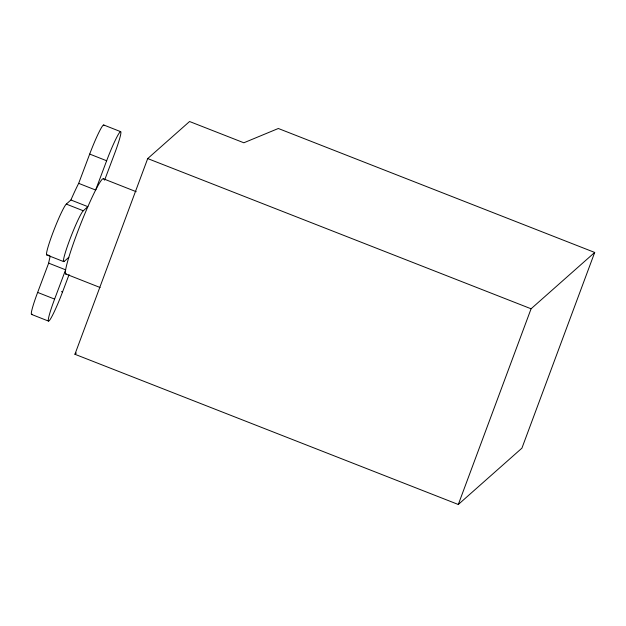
<?xml version="1.0" encoding="UTF-8"?>
<svg xmlns="http://www.w3.org/2000/svg" width="626" height="626" viewBox="0 0 626 626"><rect width="100%" height="100%" fill="white"/><g stroke="black" fill="none" stroke-linecap="round" stroke-linejoin="round"><path stroke-width="0.94" d="M74.924 354.277L147.705 158.574L189.561 121.514L243.843 142.783L278.327 128.494L594.7 252.45L521.92 448.153L458.302 504.486L74.924 354.277L76.364 353.001M458.302 504.486L531.083 308.782L594.7 252.45M32.09 314.182A27.45 2.426 -68.5 0 1 37.646 292.42L48.664 263.139A51.246 4.523 -68.5 0 1 50.268 256.144M47.279 254.704A27.45 2.426 -68.5 0 1 52.834 232.95A27.45 2.426 -68.5 0 1 66.317 204.092L70.902 199.984A51.246 4.523 -68.5 0 1 78.673 183.355L89.69 154.074A27.45 2.426 -68.5 0 1 103.963 125.685M69.071 274.618L62.53 292.006A27.45 2.426 -68.5 0 1 49.047 320.864A27.45 2.426 -68.5 0 1 54.611 299.103L65.62 269.822L48.664 263.139M104.589 180.194L114.574 153.66A27.45 2.426 -68.5 0 0 120.129 131.898A27.45 2.426 -68.5 0 0 106.647 160.757L95.637 190.038L78.673 183.355M63.179 260.972L64.243 261.386A27.45 2.426 -68.5 0 1 69.799 239.625A27.45 2.426 -68.5 0 1 83.281 210.774L87.867 206.666L70.902 199.984M64.243 261.386L68.829 257.286M147.705 158.574L531.083 308.782M103.736 124.989L120.693 131.671M89.69 154.074L106.647 160.757M103.548 178.833L136.233 191.713M66.317 204.092L83.281 210.774M48.343 255.126L49.399 255.541M46.715 254.931L63.68 261.613M65.636 273.93L100.09 287.506M61.473 291.591L62.53 292.006M37.646 292.42L54.611 299.103M31.527 314.409L48.492 321.091M66.45 273.914A51.246 4.523 -68.5 0 1 80.206 225.188A51.246 4.523 -68.5 0 1 103.705 179.114"/></g></svg>
